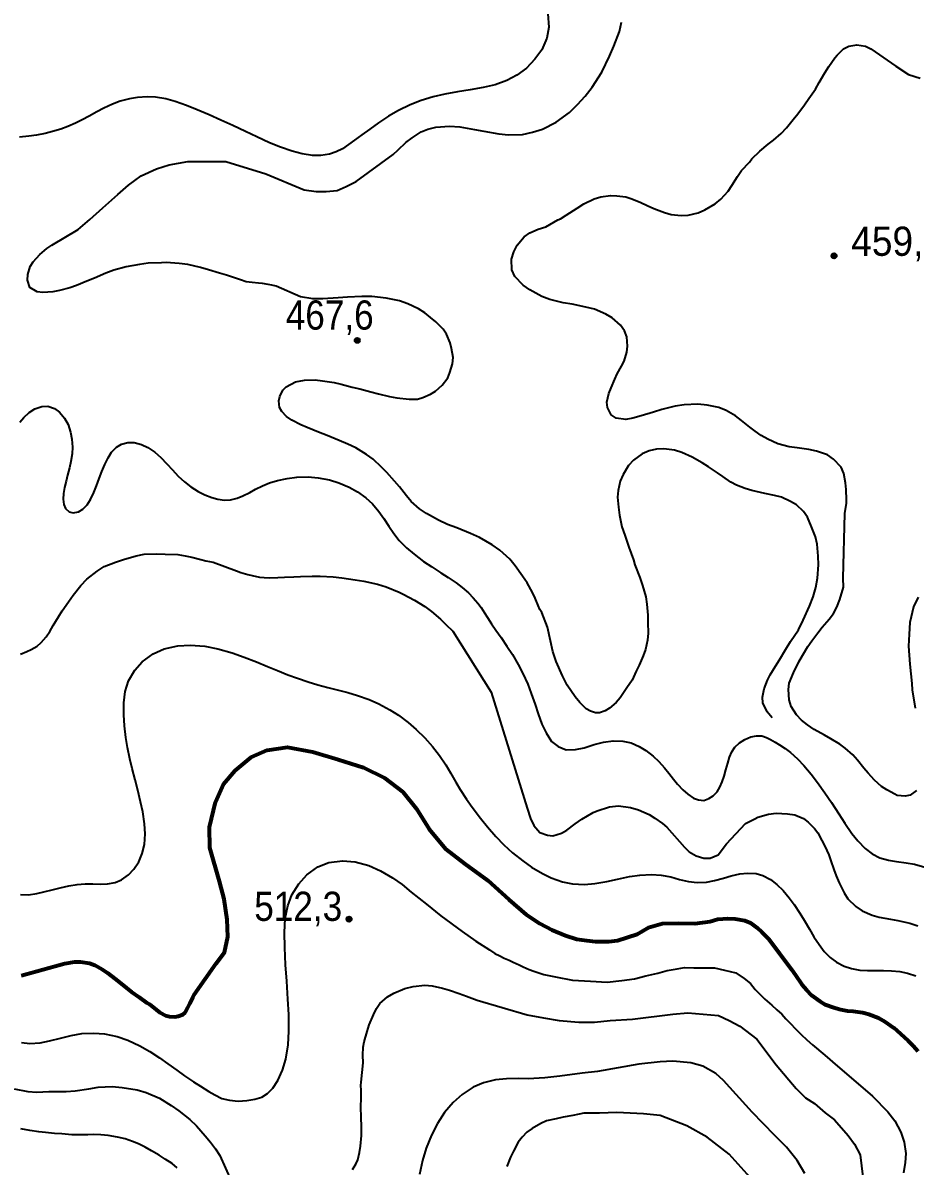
# Model space of a CAD drawing. Header units: metres. Extents: x 547833 to 556102, y 1844799 to 1850994.
# Drawn here: x 554778 to 555297, y 1846583 to 1847249 of the extents above; entities that cross this region are included whole.
import ezdxf

# ---------------------------------------------------------------- set-up
doc = ezdxf.new("R2010")
doc.units = ezdxf.units.M
doc.header["$LTSCALE"] = 6.8
for name, color, linetype, lineweight in [('1', 7, 'Continuous', 25), ('2', 7, 'Continuous', 53), ('3', 7, 'Continuous', 25), ('5', 7, 'Continuous', 13)]:
    doc.layers.add(name, color=color, linetype=linetype, lineweight=lineweight)

msp = doc.modelspace()

# ---------------------------------------------------------------- hatches: boundary and pattern name
at = {"layer": '5'}
for points in [[(555251.73, 1847112.88, 1), (555248.73, 1847112.88, 1)], [(554974.06, 1847063.64, 1), (554971.06, 1847063.64, 1)], [(554969.29, 1846726.63, 1), (554966.29, 1846726.63, 1)]]:
    msp.add_hatch(color=256, dxfattribs=at).paths.add_polyline_path(points)

# ---------------------------------------------------------------- linework, layer by layer
at = {"layer": '1'}
for points in [[(555083.48, 1847253.72), (555084.13, 1847246.11), (555082.99, 1847239.7), (555080, 1847232.93), (555076.05, 1847227.44), (555071.04, 1847222.17), (555065.52, 1847218.15), (555059.71, 1847214.91), (555052.95, 1847212.54), (555045.97, 1847210.87), (555038.26, 1847209.53), (555030.92, 1847208.43), (555023.58, 1847207.12), (555016.78, 1847205.56), (555009.76, 1847203.34), (555003.41, 1847200.89), (554996.55, 1847197.54), (554990.77, 1847194.19), (554984.99, 1847190.43), (554979.8, 1847186.72), (554975.29, 1847183.37), (554971.04, 1847180.17), (554967.54, 1847177.62), (554964.01, 1847175.27), (554960.23, 1847173.41), (554956.35, 1847172.1), (554951.33, 1847171.32), (554946.48, 1847171.36), (554940.4, 1847172.28), (554934.69, 1847173.78), (554927.81, 1847176.18), (554921.55, 1847178.77), (554914.16, 1847182.15), (554907.48, 1847185.28), (554900.16, 1847188.76), (554893.19, 1847191.91), (554886.34, 1847195), (554879.27, 1847197.98), (554873.12, 1847200.48), (554866.5, 1847202.79), (554861.11, 1847204.26), (554855.13, 1847205.27), (554850.15, 1847205.51), (554844.56, 1847205.18), (554839.89, 1847204.35), (554834.57, 1847202.9), (554830.08, 1847201.22), (554825.03, 1847198.93), (554820.82, 1847196.71), (554816.42, 1847194.28), (554812.42, 1847192.07), (554808.44, 1847190.06), (554804.08, 1847188.18), (554800, 1847186.69), (554795.18, 1847185.23), (554790.91, 1847184.18), (554785.83, 1847183.22), (554781.27, 1847182.55), (554775.91, 1847182.05)], [(555069.1, 1847095.78), (555064.34, 1847100.76), (555062.55, 1847104.76), (555062.4, 1847111.03), (555063.83, 1847115.2), (555065.76, 1847119.14), (555069.79, 1847123.99), (555073.06, 1847126.18), (555077.95, 1847128.45), (555082.47, 1847129.83), (555089.36, 1847133.77), (555090.99, 1847134.52), (555094.29, 1847136.52), (555100.6, 1847140.58), (555104.59, 1847143.23), (555110.56, 1847146.01), (555114.43, 1847147.22), (555119.97, 1847147.95), (555123.7, 1847147.9), (555128.93, 1847147.16), (555132.39, 1847146.13), (555137.8, 1847143.89), (555141.42, 1847142.2), (555145.26, 1847140.35), (555151.52, 1847138.11), (555155.46, 1847137.04), (555161.26, 1847136.37), (555165.34, 1847136.55), (555171.09, 1847137.97), (555175, 1847139.66), (555181.08, 1847143.21), (555184.39, 1847145.88), (555188.54, 1847150.46), (555190.65, 1847153.75), (555193.96, 1847158.99), (555196.41, 1847162.52), (555200.9, 1847167.51), (555202.32, 1847169.29), (555207.05, 1847173.75), (555211.83, 1847177.82), (555214.98, 1847180.28), (555219.41, 1847184.13), (555222.47, 1847187.34), (555226.49, 1847192.19), (555229.06, 1847195.63), (555232.95, 1847200.74), (555235.58, 1847204.48), (555239.35, 1847209.87), (555241.57, 1847213.75), (555244.93, 1847219.47), (555247.28, 1847223.08), (555250.69, 1847228.24), (555252.05, 1847229.73), (555255.82, 1847233.4), (555258.9, 1847234.9), (555263.56, 1847235.81), (555268.61, 1847235.06), (555271.56, 1847233.39), (555286.21, 1847223.29), (555293.53, 1847218.39), (555300.36, 1847216.44)], [(555237.2, 1846888.61), (555240.77, 1846893.31), (555243.35, 1846896.56), (555247.4, 1846901.22), (555249.88, 1846904.55), (555251.83, 1846908.31), (555253.62, 1846912.71), (555255.64, 1846920), (555255.63, 1846925.14), (555256.55, 1846962.92), (555257.49, 1846968.85), (555257.55, 1846970.86), (555257.25, 1846976.74), (555256.91, 1846980.61), (555255.88, 1846986.21), (555254.32, 1846989.85), (555249.98, 1846994.5), (555246.35, 1846997.04), (555240, 1846999.18), (555235.6, 1847000.1), (555228.71, 1847001.13), (555224.07, 1847001.74), (555217.57, 1847003.48), (555211.64, 1847006.13), (555207.87, 1847008.28), (555204.34, 1847010.74), (555201.11, 1847013.13), (555196.37, 1847017.07), (555192.93, 1847019.63), (555187.42, 1847022.82), (555183.12, 1847024.52), (555176.29, 1847025.84), (555170.98, 1847026.47), (555163, 1847026.13), (555157.65, 1847025.42), (555149.87, 1847023.38), (555145, 1847021.78), (555137.81, 1847019.62), (555133.08, 1847018.41), (555128.88, 1847017.64), (555123.35, 1847018.44), (555120.48, 1847020.21), (555118.27, 1847024.54), (555118, 1847027.65), (555119.06, 1847032.64), (555120.49, 1847035.95), (555122.48, 1847041.04), (555123.94, 1847044.16), (555126.39, 1847048.55), (555127.95, 1847051.59), (555129.65, 1847056.74), (555129.91, 1847060.3), (555129.47, 1847065.78), (555128.12, 1847069.25), (555125.85, 1847072.42), (555121.07, 1847076.74), (555117.38, 1847078.99), (555110.67, 1847081.75), (555105.77, 1847082.9), (555097.75, 1847084.66), (555092.41, 1847085.48), (555084.74, 1847087.46), (555079.97, 1847089.2), (555073.05, 1847092.99), (555069.1, 1847095.78)], [(554776.14, 1847016.04), (554778.3, 1847018.79), (554781.41, 1847021.62), (554784.71, 1847023.71), (554788.78, 1847025.08), (554792.37, 1847025.24), (554796.24, 1847024), (554799.21, 1847021.81), (554802.13, 1847018.3), (554804.12, 1847014.67), (554805.66, 1847010.13), (554806.41, 1847006.12), (554806.66, 1847001.5), (554806.46, 1846997.54), (554805.8, 1846993.1), (554804.97, 1846989.33), (554803.88, 1846985.18), (554802.95, 1846981.66), (554802.04, 1846977.9), (554801.51, 1846974.48), (554801.26, 1846971.2), (554801.71, 1846968.08), (554802.75, 1846965.69), (554804.81, 1846963.85), (554807.21, 1846963.26), (554810.16, 1846963.75), (554812.69, 1846965.26)], [(554812.69, 1846965.26), (554815.23, 1846967.93), (554817.14, 1846970.97), (554819.09, 1846974.99), (554820.63, 1846978.87), (554822.32, 1846983.24), (554823.84, 1846987.37), (554825.5, 1846991.39), (554827.42, 1846995.31), (554829.51, 1846998.5), (554832.35, 1847001.44), (554835.25, 1847003.2), (554839.04, 1847004.22), (554842.59, 1847004.15), (554846.86, 1847003.05), (554850.57, 1847001.3), (554854.72, 1846998.45), (554858.17, 1846995.43), (554861.71, 1846991.73), (554864.95, 1846988.17), (554868.24, 1846984.64), (554872.02, 1846981.24), (554875.68, 1846978.39), (554879.98, 1846975.65), (554883.7, 1846973.69), (554887.84, 1846972.05), (554891.34, 1846971.08), (554895.29, 1846970.67), (554898.69, 1846970.87), (554902.62, 1846971.78), (554905.99, 1846973.13), (554909.94, 1846975.06), (554913.39, 1846976.98), (554917.32, 1846978.96), (554921.43, 1846980.63), (554926.03, 1846982.09), (554931.7, 1846983.26), (554937.36, 1846983.99), (554944.04, 1846984.15), (554949.89, 1846983.65), (554956.39, 1846982.37), (554961.9, 1846980.69), (554967.82, 1846978.21), (554972.69, 1846975.52), (554977.61, 1846971.96), (554981.46, 1846968.38), (554985.18, 1846963.99), (554988.07, 1846959.87), (554990.94, 1846955.38), (554993.79, 1846951.18), (554997.05, 1846947.06), (555001.25, 1846942.84), (555005.67, 1846939.05), (555011.09, 1846934.97), (555015.91, 1846931.68), (555021.27, 1846928.24), (555025.6, 1846925.48), (555030.16, 1846922.42), (555033.7, 1846919.75), (555037.34, 1846916.6), (555040.14, 1846913.78), (555042.8, 1846910.7), (555044.76, 1846908.09), (555046.74, 1846905.05), (555048.48, 1846902.3)], [(554776.39, 1846880.98), (554780.13, 1846882.46), (554782.57, 1846883.6), (554786.16, 1846885.54), (554788.5, 1846887.62), (554791.36, 1846890.99), (554793.56, 1846894.2), (554795.46, 1846897.66), (554798.6, 1846902.7), (554800.79, 1846906.09), (554804.47, 1846911.38), (554807.08, 1846915.3), (554811.5, 1846920.86), (554815.17, 1846924.62), (554821.03, 1846929.2), (554825.21, 1846931.87), (554831.77, 1846934.53), (554836.45, 1846936.12), (554843.75, 1846938.19), (554848.41, 1846939.11), (554855.63, 1846939.36), (554860.61, 1846939.17), (554868.09, 1846938.88), (554872.36, 1846938.22), (554876.17, 1846937.42), (554881.38, 1846936.01), (554884.42, 1846935.31), (554888.71, 1846934.47), (554902.17, 1846929.43), (554904.85, 1846928.49), (554908.89, 1846927.33), (554911.45, 1846926.67), (554915.66, 1846925.72), (554918.44, 1846925.57), (554921.6, 1846925.45), (554926.35, 1846925.61), (554930.24, 1846925.77), (554935.56, 1846926), (554939.55, 1846926.08), (554946.21, 1846926.26), (554950.87, 1846926.32)], [(554950.87, 1846926.32), (554958.45, 1846925.95), (554963.58, 1846925.3), (554971.33, 1846924.28), (554976.39, 1846923.33), (554984.31, 1846921.66), (554989.36, 1846920.04), (554996.94, 1846917.1), (554999.27, 1846915.93), (555005.87, 1846912.4), (555011.83, 1846908.69), (555015.8, 1846905.71), (555021.06, 1846901.36), (555024.09, 1846898.27), (555028.16, 1846894.35), (555050.6, 1846858.82), (555071.52, 1846791.26), (555073.55, 1846785.19), (555075.35, 1846781.2), (555078.96, 1846777.13), (555083.44, 1846775.45), (555086.54, 1846775.05), (555091.41, 1846776.65), (555094.54, 1846778.44), (555099.47, 1846782.06), (555103.36, 1846784.79), (555109.87, 1846788.68), (555112.23, 1846789.72), (555119.4, 1846792.06), (555124.67, 1846792.67), (555131.75, 1846791.66), (555136.4, 1846790.19), (555142.52, 1846787.56), (555145.92, 1846785.37), (555150.37, 1846782.35), (555152.8, 1846780.24), (555163.16, 1846768.57), (555165.88, 1846765.84), (555169.96, 1846763.56), (555174.49, 1846762.2), (555178.12, 1846762.2), (555182.65, 1846764.02), (555187.64, 1846770.38), (555198.73, 1846782.26), (555204.04, 1846785.06), (555205.94, 1846785.94), (555212.02, 1846787.78), (555216.54, 1846788.3), (555223.15, 1846788.01), (555227.32, 1846787.44), (555232.43, 1846785.26), (555235.06, 1846783.17), (555238.92, 1846779.42), (555240.83, 1846776.87), (555243.06, 1846772.36), (555244.77, 1846769.12), (555247.26, 1846764.06), (555248.42, 1846760.57), (555250.15, 1846755.43), (555251.52, 1846751.77), (555253.13, 1846747.76), (555256.08, 1846741.99), (555258.31, 1846738.34), (555262.82, 1846733.9), (555266.53, 1846731.46)], [(555299.23, 1846914.11), (555296.45, 1846908.45), (555294.34, 1846899.34), (555293.88, 1846892.52), (555293.63, 1846885.53), (555294.36, 1846875.03), (555295.44, 1846863.9), (555295.77, 1846860.21), (555297.56, 1846849.55)], [(555048.48, 1846902.3), (555050.76, 1846898.67), (555053.32, 1846894.96), (555056.38, 1846890.52), (555059.73, 1846885.64), (555062.93, 1846880.66), (555066.33, 1846874.86), (555069.04, 1846869.59), (555071.84, 1846863.39), (555073.9, 1846857.92), (555076.08, 1846851.62), (555077.86, 1846846.15), (555080.14, 1846840.05), (555082.49, 1846835.05), (555085.7, 1846830.12), (555089.64, 1846827.08), (555094.19, 1846825.16), (555099.61, 1846825.34), (555104.74, 1846826.4), (555110.56, 1846828.22), (555115.93, 1846829.63), (555121.64, 1846830.49), (555127.14, 1846830.26), (555132, 1846829.27), (555136.8, 1846827.21), (555140.69, 1846824.77), (555144.87, 1846821.51), (555148.21, 1846818.35), (555151.51, 1846814.75), (555154.03, 1846811.59), (555156.66, 1846808.19), (555159.08, 1846805.16), (555162.12, 1846801.98), (555164.99, 1846799.36), (555168.35, 1846797.12), (555171.34, 1846796.02), (555174.44, 1846795.77), (555177.33, 1846796.77), (555179.85, 1846798.37), (555182.15, 1846800.83), (555183.73, 1846803.37), (555185.16, 1846806.52), (555186.21, 1846809.91), (555187.26, 1846813.59), (555188.34, 1846817.51), (555189.42, 1846820.85), (555190.7, 1846824.09), (555192.49, 1846826.67), (555195.08, 1846829.18), (555198.28, 1846831.24), (555201.85, 1846832.74), (555205.16, 1846833.43), (555208.16, 1846833.32), (555210.86, 1846832.36), (555213.24, 1846831.24), (555215.97, 1846829.64), (555218.39, 1846828.2), (555221.73, 1846826), (555224.91, 1846823.61), (555228.94, 1846819.96), (555232.59, 1846816.09), (555236.81, 1846811.04), (555240.59, 1846806.19), (555244.92, 1846800.14), (555248.76, 1846794.53)], [(554790.08, 1846742.41), (554794.93, 1846743.69), (554799.48, 1846744.88), (554804.58, 1846746.05), (554809.41, 1846746.84), (554814.13, 1846747.14), (554818.52, 1846747.09), (554823.04, 1846746.93), (554827.14, 1846747.08), (554831.62, 1846747.97), (554835.36, 1846749.57), (554839.34, 1846752.37), (554842.48, 1846755.67), (554845.41, 1846759.92), (554847.34, 1846764.75), (554848.64, 1846770.07), (554848.99, 1846776.27), (554848.7, 1846782.18), (554847.69, 1846789.02), (554846.41, 1846794.98), (554844.7, 1846801.79), (554843.14, 1846807.65), (554841.41, 1846814.26), (554840.03, 1846819.95), (554838.74, 1846826.48), (554837.8, 1846832.33), (554837.07, 1846839.27), (554836.59, 1846845.64), (554836.57, 1846852.61), (554837.48, 1846859.15), (554839.36, 1846865.44), (554842.99, 1846871.58), (554847.39, 1846876.54), (554853.7, 1846881.13), (554860.03, 1846883.92), (554868, 1846885.8), (554875.32, 1846886.19), (554883.88, 1846885.53), (554891.37, 1846884.02), (554899.72, 1846881.68), (554906.79, 1846879.18), (554913.96, 1846876.38), (554920.21, 1846873.77), (554926.1, 1846871.33), (554932.08, 1846868.96), (554937.82, 1846866.87), (554943.9, 1846864.8), (554949.55, 1846863.12), (554955.34, 1846861.55), (554960.86, 1846860.18), (554966.99, 1846858.57), (554972.8, 1846856.84), (554979.41, 1846854.46), (554985.13, 1846851.96), (554991.45, 1846848.5), (554996.5, 1846845.34), (555002.12, 1846841.1), (555006.78, 1846837.08), (555011.85, 1846832.17), (555016.36, 1846827.09), (555020.4, 1846821.97), (555024.12, 1846816.46), (555026.96, 1846811.71), (555030.05, 1846806.42), (555032.55, 1846802.1)], [(555298.2, 1846801.46), (555294.51, 1846798.75), (555291.7, 1846798.23), (555287.08, 1846798.66), (555285.57, 1846799.34), (555280.89, 1846801.86), (555277.89, 1846803.9), (555273.86, 1846807.45), (555270.15, 1846811.6), (555267.52, 1846814.54), (555263.84, 1846819.18), (555261.11, 1846822.2), (555256.66, 1846826.08), (555253.52, 1846828.58), (555248.4, 1846831.62), (555244.63, 1846833.76), (555238.71, 1846837.09), (555234.79, 1846839.69), (555231.22, 1846842.53), (555228.3, 1846845.53), (555225.17, 1846850.42), (555224.15, 1846854.31), (555223.76, 1846860.27), (555224.1, 1846863.93), (555226.55, 1846870.03), (555229.73, 1846876.4), (555231.79, 1846880.07), (555235, 1846885.4), (555237.2, 1846888.61)], [(555032.55, 1846802.1), (555036.25, 1846796.47), (555039.51, 1846791.75), (555044.24, 1846785.49), (555048.34, 1846780.36), (555053.2, 1846774.73), (555057.97, 1846769.84), (555062.95, 1846765.28), (555068.9, 1846760.55), (555074.1, 1846756.91), (555080.35, 1846753.13), (555085.54, 1846750.6), (555092.12, 1846748.26), (555097.89, 1846747.17), (555104.91, 1846746.79), (555111, 1846747.34), (555117.93, 1846748.59), (555124.05, 1846749.94), (555131.07, 1846751.38), (555137.21, 1846752.29), (555143.86, 1846752.68), (555149.58, 1846752.25), (555155.21, 1846751.21), (555160.3, 1846749.77), (555165.47, 1846748.59), (555170.49, 1846747.92), (555175.86, 1846748.2), (555180.66, 1846749.04), (555185.89, 1846750.47), (555190.25, 1846751.78), (555195.37, 1846752.93), (555199.79, 1846753.39), (555204.78, 1846753.09), (555208.84, 1846751.99), (555213.21, 1846749.77), (555216.93, 1846746.81), (555220.54, 1846743.31), (555224.13, 1846738.93), (555226.94, 1846735.11), (555230.23, 1846730.11), (555232.77, 1846725.91), (555235.87, 1846720.75), (555238.53, 1846716.28), (555241.54, 1846711.77), (555244.47, 1846707.81), (555248.01, 1846704.3), (555251.61, 1846701.51), (555256.13, 1846699.2), (555260.37, 1846697.85), (555265.34, 1846696.96), (555269.8, 1846696.68), (555274.58, 1846696.63), (555279.12, 1846696.66), (555283.7, 1846696.57), (555288.59, 1846696.03), (555293.05, 1846695.15), (555297.92, 1846693.64)], [(555248.76, 1846794.53), (555253.07, 1846787.9), (555256.57, 1846782.48), (555260.61, 1846776.57), (555264.16, 1846772.16), (555268.26, 1846767.8), (555272.52, 1846764.72), (555276.89, 1846762.36), (555281.94, 1846760.9), (555286.6, 1846760.15), (555292.31, 1846759.33), (555297.09, 1846758.57), (555303.19, 1846756.81)], [(554777.1, 1846654.82), (554781.94, 1846654.23), (554787.97, 1846654.62), (554793.39, 1846655.8), (554799.68, 1846657.37), (554805.99, 1846658.87), (554812.16, 1846659.93), (554819.06, 1846660.23), (554825.36, 1846659.74), (554832.66, 1846658.19), (554839, 1846656.05), (554845.93, 1846652.86), (554851.68, 1846649.56), (554857.49, 1846645.79), (554862.25, 1846642.3), (554867.53, 1846638.56), (554871.98, 1846635.35), (554877.27, 1846631.9), (554881.34, 1846629.27), (554886.04, 1846626.32), (554889.55, 1846624.25), (554893.77, 1846622.17), (554898.24, 1846621.12), (554903.15, 1846620.62), (554908.32, 1846620.95), (554912.93, 1846621.74), (554916.92, 1846622.97), (554920.24, 1846625), (554923.31, 1846628.25), (554926.29, 1846632.57), (554929, 1846638.71), (554930.94, 1846645.13), (554932.29, 1846653.43), (554932.71, 1846661.32), (554932.63, 1846671.08), (554932.18, 1846680.06), (554931.48, 1846690.44), (554930.83, 1846700.02), (554930.3, 1846710), (554930.22, 1846718.89), (554930.66, 1846726.91), (554932.18, 1846734.29), (554934.54, 1846740.71), (554938.57, 1846747.18), (554943.18, 1846752.46), (554949.62, 1846756.99), (554956.02, 1846759.52), (554964.01, 1846760.62), (554971.25, 1846759.99), (554979.38, 1846757.81), (554986.1, 1846754.82), (554993.12, 1846750.65), (554998.68, 1846746.72), (555003.94, 1846742.23), (555012.84, 1846735.26), (555021.17, 1846728.53), (555033.74, 1846719.45), (555041.62, 1846713.79), (555049.51, 1846708.64), (555052.69, 1846706.64), (555055.63, 1846705.16), (555058.18, 1846703.86), (555061.08, 1846702.64), (555063.41, 1846701.64), (555066.88, 1846699.92), (555069.24, 1846698.83), (555072.7, 1846697.28), (555075.47, 1846696.29), (555081.15, 1846694.46), (555088.04, 1846693.01), (555097.89, 1846691.03), (555108.35, 1846690.43), (555118.14, 1846689.92), (555126.6, 1846690.94)], [(554776.48, 1846741.02), (554781.1, 1846740.83), (554785.88, 1846741.55), (554790.08, 1846742.41)], [(555266.53, 1846731.46), (555272.36, 1846728.88), (555276.59, 1846727.75), (555283.02, 1846726.58), (555287.31, 1846725.73), (555294.35, 1846724.25), (555299, 1846722.78)], [(555126.6, 1846690.94), (555134.1, 1846691.89), (555140.71, 1846693.61), (555147.65, 1846695.17), (555153.13, 1846696.67), (555158.78, 1846697.73), (555163.11, 1846698.35), (555168.59, 1846698.31), (555173.78, 1846698.31), (555180.54, 1846698.19), (555186.47, 1846696.98), (555192.96, 1846695.41), (555197.8, 1846691.98), (555201.65, 1846689.08), (555204.22, 1846685.71), (555207.17, 1846682.75), (555209.96, 1846679.96), (555214.07, 1846676.49), (555216.87, 1846673.79), (555219.79, 1846671.25), (555222.17, 1846668.48), (555224.65, 1846665.97), (555227.88, 1846662.62), (555231.13, 1846659.36), (555234.42, 1846656.32), (555237.69, 1846653.34), (555244.79, 1846647.4), (555252.33, 1846641.07), (555264.32, 1846630.74), (555272.64, 1846623.43), (555281.56, 1846614.41), (555285.65, 1846609.06), (555289.15, 1846602.51), (555291.13, 1846596.69), (555291.97, 1846590.2), (555291.7, 1846584.81), (555290.67, 1846578.82)], [(554969.73, 1846580.74), (554971.82, 1846583.93), (554972.91, 1846586.34), (554973.79, 1846590.77), (554974.41, 1846594.38), (554975.09, 1846600.7), (554975.12, 1846604.95), (554974.89, 1846611.97), (554974.66, 1846616.42), (554974.83, 1846623.3), (554974.88, 1846627.01), (554974.66, 1846629.75), (554974.93, 1846631.59), (554975.93, 1846642.93), (554975.79, 1846647.48), (554975.94, 1846651.97), (554976.62, 1846655.19), (554978.42, 1846661.11), (554979.57, 1846665.14), (554981.96, 1846670.94), (554983.72, 1846674.66), (554985.67, 1846677.55), (554990.09, 1846681.39), (554993.84, 1846683.53), (555000.29, 1846686.27), (555005.11, 1846687.39), (555011.88, 1846688.17), (555016.2, 1846687.81), (555022.16, 1846686.49), (555026.3, 1846685.25), (555031.95, 1846683.33), (555036.13, 1846681.71), (555042.39, 1846679.47), (555071.42, 1846670.85), (555080.95, 1846669.19), (555090.07, 1846667.53), (555101.68, 1846666.69), (555110.8, 1846666.69), (555119.92, 1846667.53), (555132.77, 1846668.36), (555156.41, 1846671.26), (555165.12, 1846672.09), (555182.95, 1846670.43), (555189.16, 1846667.52), (555195.38, 1846664.2), (555205.17, 1846656.74), (555216.6, 1846641.78), (555228.13, 1846628.02), (555233.52, 1846622.62), (555238.91, 1846619.29), (555245.13, 1846613.89), (555250.52, 1846609.73), (555258.4, 1846600.59), (555262.13, 1846595.6), (555265.45, 1846589.36), (555267.05, 1846576.54)], [(555185.85, 1846632.6), (555181.29, 1846636.76), (555173.82, 1846640.91), (555166.78, 1846642.99), (555156.41, 1846643.82), (555148.95, 1846643.41), (555136.51, 1846642.16), (555112.56, 1846637.8), (555103.49, 1846636.93), (555090.5, 1846635.1), (555081.86, 1846634.28), (555072.08, 1846633.55), (555066.47, 1846633.78), (555059.51, 1846633.69), (555053.15, 1846633.09), (555046.03, 1846631.31), (555040.01, 1846628.69), (555033.6, 1846624.53), (555028.41, 1846619.82), (555023.35, 1846614.03), (555019.24, 1846607.64), (555015.72, 1846600.88), (555012.69, 1846593.21), (555010.52, 1846586.05), (555008.74, 1846577.95)], [(554772.7, 1846627.8), (554780.79, 1846626.16), (554785.87, 1846625.88), (554792.97, 1846626.22), (554797.82, 1846626.3), (554803.06, 1846626.23), (554808.35, 1846626.65), (554816.3, 1846627.84), (554821.63, 1846628.74), (554829.77, 1846629.1), (554835.73, 1846628.64), (554844.36, 1846627.25), (554849.59, 1846625.65), (554857.39, 1846622.36), (554864.26, 1846618.1), (554868.72, 1846614.9), (554875, 1846609.9), (554878.86, 1846606.16), (554884.08, 1846600.47), (554887.18, 1846596.64), (554890.1, 1846592.78), (554892.54, 1846588.97), (554905.71, 1846559.44)], [(555233.28, 1846578.49), (555228.66, 1846585.98), (555222.56, 1846593.78), (555215.7, 1846600.69), (555209.04, 1846607.58), (555202.51, 1846614.1), (555185.85, 1846632.6)], [(555201.45, 1846576.06), (555189.11, 1846589.72), (555176.34, 1846599.55), (555164.53, 1846606.31), (555148.96, 1846612.21), (555139.23, 1846613.16), (555123.76, 1846614.05), (555113.6, 1846613.67), (555104.5, 1846613.63), (555101.81, 1846613.04), (555098.09, 1846612.24), (555092.5, 1846611.21), (555088.4, 1846610.36), (555082.83, 1846609.16), (555079.39, 1846607.62), (555074.38, 1846604.76), (555071.4, 1846602.52), (555068.68, 1846599.73), (555066.26, 1846596.69), (555063.52, 1846591.52), (555061.74, 1846587.99), (555059.69, 1846582.61)], [(554867.65, 1846581.79), (554864.68, 1846584.22), (554860.75, 1846586.73), (554857.25, 1846589.19), (554852.81, 1846591.68), (554849, 1846593.83), (554845.07, 1846595.79), (554841.67, 1846597.2), (554837.37, 1846598.57), (554832.86, 1846599.61), (554827.56, 1846600.59), (554823.24, 1846601.03), (554818.79, 1846601.2), (554815.63, 1846600.92), (554810.79, 1846600.91), (554806.42, 1846601), (554800.59, 1846601.51), (554796.33, 1846601.78), (554791.03, 1846602.4), (554787.06, 1846602.71), (554781.92, 1846603.51), (554776.73, 1846604.58)]]:
    msp.add_lwpolyline(points, dxfattribs=at)
at = {"layer": '2'}
for points in [[(554831.29, 1846692.05), (554834.1, 1846689.98), (554838.22, 1846686.54), (554841.05, 1846684.29), (554845.52, 1846681.08), (554850.09, 1846677.79), (554851.52, 1846677), (554855.4, 1846673.92), (554857.6, 1846672.17), (554860.93, 1846670.55), (554863.2, 1846669.95), (554866.27, 1846669.73), (554868.32, 1846670.15), (554871.08, 1846671.04), (554872.27, 1846672.32), (554873.96, 1846675.09), (554875.02, 1846677.5), (554876.78, 1846681.23), (554877.49, 1846682.55), (554890.46, 1846700.72), (554895.31, 1846707.23), (554897.15, 1846716.24), (554896.71, 1846726.45), (554894.97, 1846738.32), (554892.38, 1846748.54), (554886.74, 1846768.12), (554886.45, 1846780.07), (554890.01, 1846794.73), (554894.74, 1846805.15), (554901.41, 1846813.26), (554910.79, 1846820.99), (554920.03, 1846825.05), (554931.89, 1846826.8), (554946.41, 1846824.12), (554961.37, 1846819.48), (554976.23, 1846814.92), (554988.34, 1846808.92), (554999.04, 1846800.65), (555007.15, 1846790.89), (555014.45, 1846778.93), (555023.92, 1846767.48), (555035.07, 1846759.01), (555048.62, 1846749.01), (555060.84, 1846738), (555070.85, 1846729.27), (555078.89, 1846724.06), (555085.93, 1846720.32), (555093.81, 1846717), (555100.45, 1846714.92), (555106.25, 1846714.09), (555111.22, 1846713.67), (555119.1, 1846713.67), (555124.08, 1846714.09), (555135.66, 1846717.93), (555142.26, 1846721.78), (555150.23, 1846724.15), (555159.93, 1846724.23), (555169.22, 1846724.1), (555177.99, 1846725.27), (555182.6, 1846726.55), (555188.36, 1846726.93), (555192.67, 1846726.76), (555198.21, 1846725.77), (555201.49, 1846724.53), (555205.55, 1846721.47)], [(555205.55, 1846721.47), (555208.11, 1846719.1), (555212.09, 1846715.08), (555214.65, 1846711.85), (555218.49, 1846706.58), (555221.3, 1846702.8), (555225.46, 1846697.28), (555227.75, 1846693.93), (555231.4, 1846688.63), (555234.15, 1846685.42), (555237.17, 1846682.34), (555241.86, 1846678.78), (555245.02, 1846676.96), (555250.08, 1846675.16), (555253.24, 1846674.18), (555258.11, 1846673.22), (555261.37, 1846673.02), (555266.89, 1846672.22), (555270.42, 1846671.29), (555276.09, 1846669.18), (555279.85, 1846667.04), (555285.05, 1846663.26), (555286.83, 1846661.84), (555293.32, 1846655.83), (555296.24, 1846652.83), (555299.07, 1846649.73)], [(554777.12, 1846693.77), (554802.34, 1846700.84), (554807.97, 1846701.68), (554811.48, 1846701.79), (554816.72, 1846701.06), (554819.82, 1846699.79), (554824.12, 1846697.23), (554827.2, 1846695.3), (554831.29, 1846692.05)]]:
    msp.add_lwpolyline(points, dxfattribs=at)
at = {"layer": '3'}
for points in [[(554809.14, 1847095.59), (554805.16, 1847094.23), (554799.09, 1847092.73), (554795.24, 1847091.98), (554789.45, 1847091.52), (554786.09, 1847091.84), (554781.86, 1847094.48), (554780.48, 1847098.66), (554780.69, 1847102.1), (554782.17, 1847106.71), (554783.78, 1847109.41), (554787.63, 1847113.58), (554791.76, 1847117.17), (554794.76, 1847119.13), (554809.95, 1847128.17), (554816.75, 1847134.08), (554824.46, 1847140.9), (554833.07, 1847148.63), (554839.42, 1847154.08), (554846.67, 1847159.54), (554855.74, 1847163.63), (554862.99, 1847165.9), (554873.87, 1847167.72), (554888.38, 1847167.72), (554896.08, 1847167.72), (554919.36, 1847160.59), (554941.74, 1847151.36), (554948.57, 1847150.39), (554954.42, 1847150.39), (554960.77, 1847150.88), (554966.13, 1847153.32), (554971.99, 1847156.26), (554993.39, 1847171.84), (554996.38, 1847174.7), (555000.83, 1847178.94), (555004.45, 1847181.67), (555009.81, 1847185), (555013.65, 1847186.65), (555018.25, 1847187.88), (555026.36, 1847188.31), (555032.24, 1847187.97), (555040.87, 1847186.54), (555046.33, 1847185.45), (555054.96, 1847184.02), (555060.57, 1847183.36), (555068.71, 1847183.58), (555074.61, 1847184.86), (555080.35, 1847186.63), (555088.45, 1847190.68), (555096.17, 1847196.3), (555100.77, 1847200.95), (555105.24, 1847205.9), (555109.27, 1847211.19), (555114.92, 1847219.9), (555119.51, 1847229.09), (555122.06, 1847235.02), (555125.32, 1847243.46), (555126.5, 1847249.03)], [(554936.54, 1847039.55), (554941.87, 1847040.56), (554948.1, 1847040.67), (554952.39, 1847040.15), (554959.05, 1847039.2), (554963.21, 1847038.07), (554969.53, 1847036.47), (554973.98, 1847035.47), (554980.44, 1847033.59), (554984.89, 1847032.59), (554991.41, 1847031.02), (554995.53, 1847030.28), (555002.78, 1847029.4), (555007.71, 1847029.46), (555010.74, 1847030.31), (555015.15, 1847032.23), (555018.18, 1847033.98), (555022.1, 1847037.55), (555025.25, 1847041.74), (555026.5, 1847044.91), (555027.94, 1847049.91), (555028.32, 1847053.58), (555027.51, 1847058.93), (555026.73, 1847062.26), (555024.54, 1847067.25), (555022.59, 1847070.25), (555018.37, 1847074.5), (555015.16, 1847077.06), (555011.83, 1847079.7), (555008.25, 1847082.01), (555001.96, 1847085.02), (554997.24, 1847086.59), (554989.39, 1847088.31), (554981.03, 1847089.17), (554975.28, 1847089.22), (554966.97, 1847088.77), (554961.38, 1847088.33), (554952.56, 1847087.93), (554946.73, 1847087.86), (554939.54, 1847088.95), (554925.33, 1847095.29), (554922.85, 1847095.81), (554920.68, 1847096.26), (554917.3, 1847096.78), (554915.06, 1847096.93), (554911.39, 1847097.32), (554907.92, 1847097.73), (554904.56, 1847098.95), (554901.64, 1847099.83), (554896.5, 1847101.56), (554892.43, 1847102.8), (554885.86, 1847104.77), (554881.37, 1847106.17), (554873.93, 1847107.74), (554868.82, 1847108.36), (554861.31, 1847108.91), (554858.59, 1847108.9), (554850.76, 1847108.61), (554845.81, 1847107.85), (554838.01, 1847106.45), (554830.77, 1847104.61), (554826.13, 1847102.87), (554819.53, 1847099.8), (554815.1, 1847098.08), (554809.14, 1847095.59)], [(555141.54, 1846889.13), (555140.45, 1846883.66), (555139.16, 1846879.99), (555136.66, 1846874.57), (555135.06, 1846870.96), (555132.62, 1846865.84), (555129.61, 1846861.37), (555125.65, 1846855.47), (555123.25, 1846852.68), (555119.39, 1846849.42), (555116.85, 1846847.82), (555113.65, 1846846.75), (555111.33, 1846846.78), (555108.41, 1846847.66), (555105.93, 1846849.09), (555102.09, 1846852.68), (555099.49, 1846856.01), (555094.78, 1846862.82), (555092.05, 1846868.25), (555088.37, 1846876.6), (555086.5, 1846882.43), (555085.17, 1846888.72), (555083.44, 1846896.55), (555079.97, 1846905.15), (555078.85, 1846906.94), (555077.98, 1846909.26), (555076.09, 1846913.47), (555074.6, 1846916.83), (555071.44, 1846922.41), (555068.78, 1846926.34), (555064.47, 1846932.29), (555061.4, 1846936.17), (555055.55, 1846941.55), (555051.08, 1846944.56), (555043.74, 1846948.76), (555038.43, 1846951.17), (555030.51, 1846954.4), (555025.13, 1846956.5), (555019.9, 1846959.03), (555012.82, 1846962.85), (555008.87, 1846965.62), (555003.95, 1846969.89), (555001.15, 1846973.2), (554997.14, 1846978.38), (554994.34, 1846981.69), (554989.84, 1846986.71), (554986.75, 1846989.89), (554981.9, 1846994.47), (554977.86, 1846997.13), (554971.77, 1847001.07), (554966.99, 1847003.24), (554962.12, 1847005.3), (554955.04, 1847008.22), (554949.97, 1847010.26), (554943.42, 1847012.93), (554939.61, 1847014.51), (554934.47, 1847017.15), (554931.41, 1847019.22), (554928.64, 1847022.32), (554927.28, 1847024.49), (554926.94, 1847028.38), (554927.44, 1847031.05), (554929.15, 1847034.57), (554931.25, 1847036.52), (554936.54, 1847039.55)], [(555214.22, 1846843.85), (555211.31, 1846847.25), (555208.69, 1846852.59), (555208.52, 1846855.79), (555209.48, 1846860.64), (555211.41, 1846865.79), (555212.96, 1846868.89), (555216.11, 1846873.99), (555218.42, 1846877.58), (555222.24, 1846883.76), (555224.86, 1846888.19), (555229.5, 1846895.17), (555232.29, 1846900.72), (555236, 1846908.8), (555238.08, 1846914.38), (555239.59, 1846919.69), (555240.57, 1846925.24), (555241.09, 1846932.96), (555240.92, 1846937.98), (555240.32, 1846944.96), (555239.34, 1846949.18), (555237.15, 1846955.08), (555234.79, 1846960.75), (555232.41, 1846963.9), (555228.45, 1846967.78), (555224.88, 1846969.89), (555219.57, 1846972.3), (555215.63, 1846973.26), (555209.85, 1846974.42), (555202.29, 1846976.27), (555198.44, 1846977.34), (555193.37, 1846979.38), (555190.05, 1846981.12), (555185.55, 1846984.33), (555182.38, 1846986.49), (555177.04, 1846990), (555173.34, 1846992.4), (555167.63, 1846995.68), (555161.58, 1846998.31), (555157.4, 1846999.64), (555151.05, 1847000.53), (555146.86, 1847000.25), (555142.64, 1846999.26), (555138.51, 1846997.48), (555133.48, 1846993.88), (555130.51, 1846990.82), (555127.38, 1846985.53), (555125.72, 1846981.61), (555124.52, 1846976.24), (555124.16, 1846972.37), (555124.73, 1846966.49), (555125.25, 1846961.91), (555126.73, 1846955.13), (555128.3, 1846950.27), (555130.71, 1846943.3), (555133.38, 1846935.75), (555134.3, 1846933.03), (555137.06, 1846925.59), (555138.72, 1846920.84), (555140.57, 1846914.3), (555141.16, 1846910.04), (555141.8, 1846903.56), (555141.77, 1846899.43), (555141.99, 1846893.11), (555141.54, 1846889.13)]]:
    msp.add_lwpolyline(points, dxfattribs=at)
at = {"layer": '5', "lineweight": 25}
for centre in [(555250.23, 1847112.88), (554972.56, 1847063.64), (554967.79, 1846726.63)]:
    msp.add_circle(centre, 1.5, dxfattribs=at)

# ---------------------------------------------------------------- texts
at = {"layer": '5'}
for s, width, p in [('459,2', 0.95, (555260.23, 1847112.88)), ('467,6', 0.9, (554930.91, 1847069.91)), ('512,3', 0.9, (554912.57, 1846725.59))]:
    msp.add_text(s, height=17, dxfattribs=dict(at, width=width)).set_placement(p)

doc.saveas('drawing.dxf')
